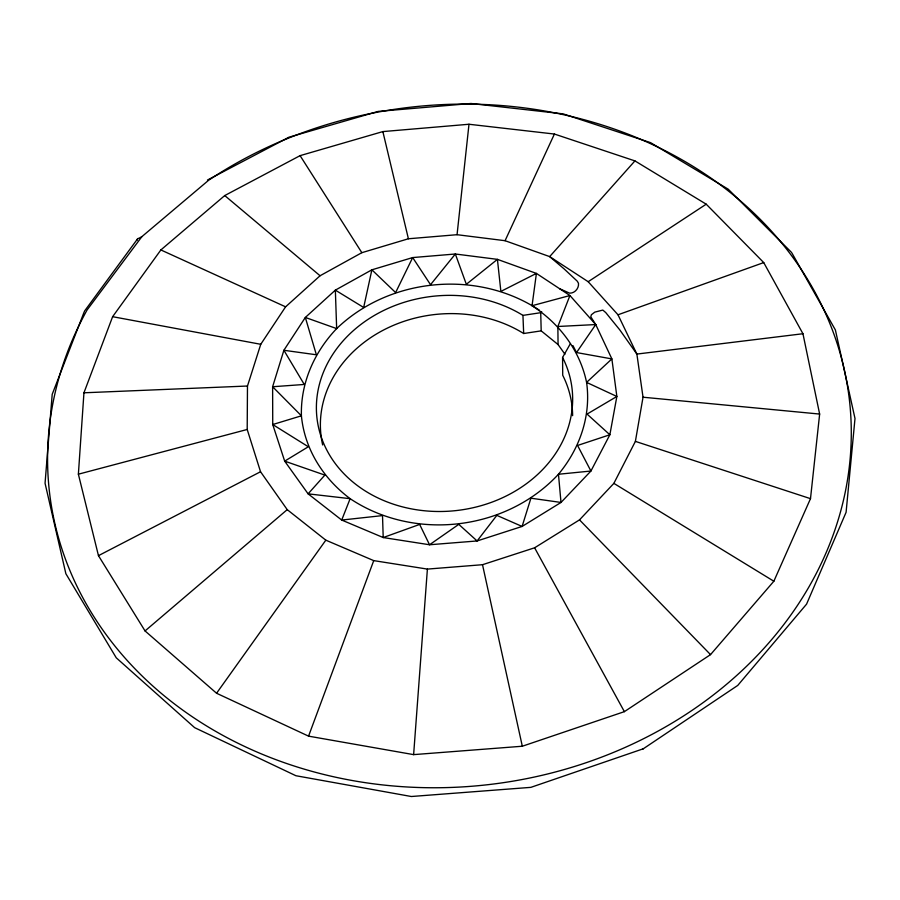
<?xml version="1.0" encoding="UTF-8"?>
<svg xmlns="http://www.w3.org/2000/svg" width="900" height="900" viewBox="0 0 900 900"><rect width="100%" height="100%" fill="white"/><g stroke="black" fill="none" stroke-linecap="round" stroke-linejoin="round"><path stroke-width="1.35" d="M247.196 429.48L247.477 386.021L260.752 344.295L285.593 306.832L320.062 275.76L361.845 252.686L408.397 238.77L457.054 234.697L505.069 240.705L549.675 256.613L588.173 281.711L617.996 314.786L636.874 354.071L643.028 397.215L635.389 441.382L613.867 483.368L579.51 519.874L534.611 547.796L482.512 564.705L427.399 569.092L373.736 560.621L325.822 540.169L287.224 509.647L260.539 471.735L247.196 429.48L78.379 474.199L98.46 555.66L145.046 630.934L216.562 693.248L308.554 736.144L413.629 754.627L522.315 746.235L624.375 711.653L710.528 654.626L773.854 581.231L810.495 498.656L819.641 414.067L802.946 333.731L763.729 262.586L706.219 204.188L634.928 160.898L554.411 134.044L468.99 124.256L382.86 131.591L300.094 155.644L224.741 195.559L160.875 249.941L112.624 316.688L83.948 392.794L78.379 474.199M413.629 754.627L427.399 569.092M457.054 234.697L468.99 124.256M539.561 310.331C477.968 269.325 389.936 277.256 336.656 328.601C314.235 352.125 300.465 383.029 301.41 415.811C304.605 449.359 323.449 478.71 350.134 498.679C414.315 541.507 505.946 530.798 558.461 474.255C579.78 448.65 591.289 415.744 586.586 382.387C579.893 350.269 559.316 323.404 532.046 305.719L536.411 273.409L497.419 259.358L455.344 254.002L412.673 257.569L371.88 269.82L335.351 290.137L305.336 317.452L283.882 350.28L272.621 386.741L272.734 424.541L284.681 461.137L308.104 493.841L341.707 520.054L383.209 537.548L429.548 544.759L477.113 540.956L522.101 526.444L561.004 502.447L590.918 471.037L609.863 434.767L616.86 396.473L611.876 358.909L595.732 324.562L590.805 316.834L591.367 314.764L594.799 312.131L602.82 310.084L605.745 312.581L619.774 329.873L636.874 354.071L802.946 333.731M308.554 736.144L373.736 560.621M84.296 311.603L52.2 394.324L45.056 483.255L65.869 573.716L116.258 657.81L194.636 727.661L295.92 775.732L411.345 796.511L530.876 787.354L643.309 748.778M564.952 354.229L558.067 344.554L557.865 326.486L569.936 295.526L536.411 273.409L500.873 291.409L497.419 259.358L466.335 284.287L455.344 254.002L430.537 284.692L412.673 257.569L395.618 292.567L371.88 269.82L363.668 307.474L335.351 290.137L336.656 328.601L305.336 317.452L316.373 354.78L283.882 350.28L304.267 384.457L272.621 386.741L301.41 415.811L272.734 424.541L308.329 446.76L284.681 461.137L324.866 475.099L308.104 493.841L350.134 498.679L341.707 520.054L382.511 515.599L383.209 537.548L419.647 524.43L429.548 544.759L458.775 524.363L477.113 540.956L496.834 515.374L522.101 526.444L530.921 498.195L561.004 502.447L558.461 474.255L590.918 471.037L577.564 445.466L609.863 434.767L587.059 414.09L616.86 396.473L586.586 382.387L611.876 358.909L576.529 352.553L572.951 345.623M505.069 240.705L554.411 134.044M541.699 311.647L540.72 312.694L522.945 315.382A128.385 107.775 -6.6 0 0 322.335 375.041A128.385 107.775 -6.6 0 0 450.484 511.099A128.385 107.775 -6.6 0 0 562.579 357.457L570.285 343.834M576.529 352.553L595.732 324.562L569.936 295.526L532.046 305.719M216.562 693.248L325.822 540.169M84.611 310.961L137.588 238.849M141.862 236.666L87.052 310.016A402.604 340.942 -6.6 0 0 415.811 787.399A402.604 340.942 -6.6 0 0 835.695 339.176A402.604 340.942 -6.6 0 0 208.586 180.292L141.862 236.666L138.735 238.354A8.134 3.015 42.6 0 0 137.329 240.12M642.982 748.991L737.741 685.429L806.569 604.136L846.09 512.291L855 418.511L835.391 329.974L791.764 252.754M634.928 160.898L549.675 256.613L564.041 268.841L577.316 281.239L578.486 283.309C579.105 288.293 574.762 293.344 569.621 293.164L559.631 288.731M145.046 630.934L287.224 509.647M588.173 281.711L706.219 204.188M207.45 180.045L288.923 137.216L378.18 111.409L470.993 103.489L563.13 113.861L650.205 142.526M98.46 555.66L260.539 471.735M617.996 314.786L763.729 262.586M322.661 444.971A126.36 106.774 -6.6 0 1 380.43 331.706A126.36 106.774 -6.6 0 1 523.676 333.517L541.192 330.863L558.067 344.554M557.865 326.486L595.732 324.562M83.948 392.794L247.477 386.021M643.028 397.215L819.641 414.067M112.624 316.688L260.752 344.295M635.389 441.382L810.495 498.656M160.875 249.941L285.593 306.832M650.644 142.695L728.224 189.191L791.291 252.169M613.867 483.368L773.854 581.231M224.741 195.559L320.062 275.76M579.51 519.874L710.528 654.626M300.094 155.644L361.845 252.686M534.611 547.796L624.375 711.653M382.86 131.591L408.397 238.77M482.512 564.705L522.315 746.235M522.945 315.382L523.676 333.517M540.72 312.694L541.192 330.863M562.579 357.457L562.714 375.255A126.36 106.774 -6.6 0 1 572.625 415.665"/></g></svg>
